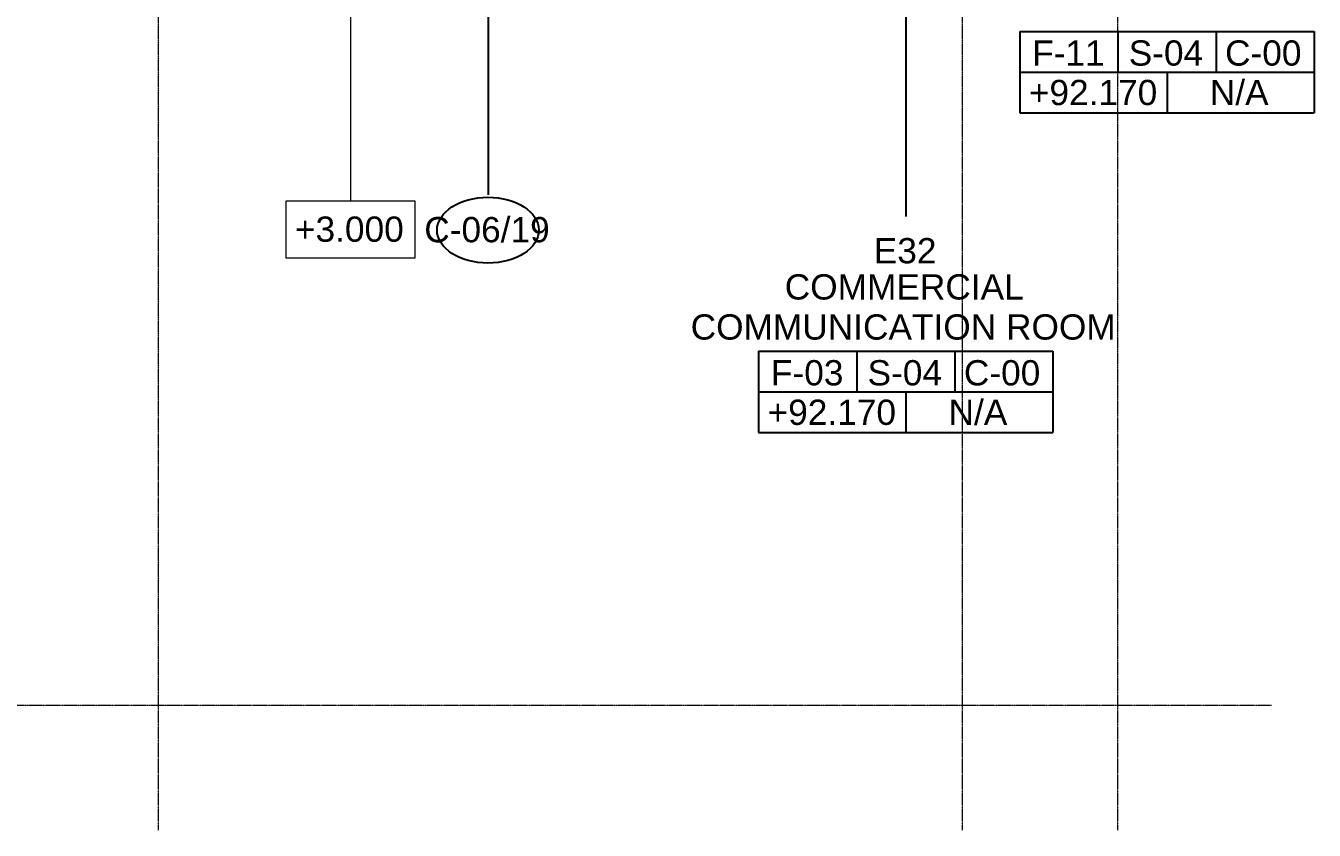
# Model space of a CAD drawing. Header units: millimetres. Extents: x -920231 to -841213, y -17301 to 22361.
# Drawn here: x -860260 to -844947, y -17276 to -7722 of the extents above; entities that cross this region are included whole.
import ezdxf

# ---------------------------------------------------------------- set-up
doc = ezdxf.new("R2010")
doc.units = ezdxf.units.MM
doc.linetypes.add('DPA_Grid _ Level 100', pattern=[10, 5.5, -1.6, 1.3, -1.6])
for name, color, linetype, lineweight in [('A-ANNO-NOTE', 3, 'Continuous', 25), ('A-ROOM-IDEN', 3, 'Continuous', 25), ('A-ROOM-LINE', 3, 'Continuous', 25), ('G-ANNO-TEXT', 3, 'Continuous', 9), ('S-GRID', 251, 'Continuous', 9)]:
    doc.layers.add(name, color=color, linetype=linetype, lineweight=lineweight)
doc.styles.add('Arial_2', font='arial.ttf', dxfattribs={"height": 300})

# ---------------------------------------------------------------- blocks, each defined once
blk = doc.blocks.new('DPA_Room Tag Box - Standard-4486259-4230-01 ENLARGED MULTI-PURPOSE LEVEL - REFLECTED CEILING PLAN - SHEET 1')
at = {"layer": 'A-ROOM-LINE'}
for p, q in [((-17.5, -2.94), (-17.5, -12.6)), ((-17.5, -2.94), (17.5, -2.94)), ((-5.83, -2.94), (-5.83, -7.77)), ((5.83, -2.94), (5.83, -7.77)), ((17.5, -2.94), (17.5, -12.6)), ((-17.5, -7.77), (17.5, -7.77)), ((0, -7.77), (0, -12.6)), ((-17.5, -12.6), (17.5, -12.6))]:
    blk.add_line(p, q, dxfattribs=at)
blk = doc.blocks.new('DPA_Room Tag Box _Longer_ - Standard-4486008-4230-01 ENLARGED MULTI-PURPOSE LEVEL - REFLECTED CEILING PLAN - SHEET 1')
at = {"layer": 'A-ROOM-LINE'}
for p, q in [((-17.5, -2.98), (-17.5, -12.65)), ((-17.5, -2.98), (17.5, -2.98)), ((-5.83, -2.98), (-5.83, -7.81)), ((5.83, -2.98), (5.83, -7.81)), ((17.5, -2.98), (17.5, -12.65)), ((-17.5, -7.81), (17.5, -7.81)), ((0, -7.81), (0, -12.65)), ((-17.5, -12.65), (17.5, -12.65))]:
    blk.add_line(p, q, dxfattribs=at)
blk = doc.blocks.new('Ceiling Tags - Ceiling Tags-9510765-4230-01 ENLARGED MULTI-PURPOSE LEVEL - REFLECTED CEILING PLAN - SHEET 1')
at = {"layer": 'A-ANNO-NOTE'}
blk.add_ellipse((0, 0), major_axis=(6.05, 0), ratio=0.646436, dxfattribs=at)
blk = doc.blocks.new('*U1411')
at = {"layer": 'S-GRID', "linetype": 'DPA_Grid _ Level 100'}
for p, q in [((11400, -20855.1), (11400, 16910.1)), ((20955, -20855.1), (20955, 16910.1)), ((22800, -20855.1), (22800, 16910.1)), ((24628.5, -19375), (-48793, -19375))]:
    blk.add_line(p, q, dxfattribs=at)

msp = doc.modelspace()

# ---------------------------------------------------------------- linework, layer by layer
at = {"layer": 'A-ANNO-NOTE'}
msp.add_line((-854763, 3325), (-854763, -9728), dxfattribs=at)
at = {"layer": 'A-ROOM-IDEN'}
msp.add_line((-849802, -2457), (-849802, -9988), dxfattribs=at)
at = {"layer": 'G-ANNO-TEXT', "color": 10}
msp.add_line((-856399, 3375), (-856399, -9800), dxfattribs=at)
at = {"layer": 'G-ANNO-TEXT', "color": 10, "flags": 128}
msp.add_lwpolyline([(-857164, -9800), (-855635, -9800), (-855635, -10482), (-857164, -10482)], close=True, dxfattribs=at)

# ---------------------------------------------------------------- block references
msp.add_blockref('*U1411', (-870082, 3579))
at = {"layer": 'A-ANNO-NOTE', "xscale": 100, "yscale": 100, "zscale": 100}
msp.add_blockref('Ceiling Tags - Ceiling Tags-9510765-4230-01 ENLARGED MULTI-PURPOSE LEVEL - REFLECTED CEILING PLAN - SHEET 1', (-854767, -10149), dxfattribs=at)
at = {"layer": 'A-ROOM-IDEN', "xscale": 99.99999999999993, "yscale": 99.99999999999993, "zscale": 99.99999999999993}
for name, p in [('DPA_Room Tag Box - Standard-4486259-4230-01 ENLARGED MULTI-PURPOSE LEVEL - REFLECTED CEILING PLAN - SHEET 1', (-846697, -7495)), ('DPA_Room Tag Box _Longer_ - Standard-4486008-4230-01 ENLARGED MULTI-PURPOSE LEVEL - REFLECTED CEILING PLAN - SHEET 1', (-849802, -11288))]:
    msp.add_blockref(name, p, dxfattribs=at)

# ---------------------------------------------------------------- texts
at = {"layer": 'A-ANNO-NOTE', "lineweight": 9, "insert": (-855524, -9993), "char_height": 300, "width": 1835.86, "attachment_point": 1, "style": 'Arial_2'}
msp.add_mtext('C-06/19', dxfattribs=at)
at = {"layer": 'A-ROOM-IDEN', "lineweight": 9, "char_height": 300, "attachment_point": 1, "style": 'Arial_2'}
for s, insert, width in [('F-11', (-848300, -7895), 1058.23), ('S-04', (-847152, -7895), 1090.29), ('C-00', (-846007, -7895), 1114.35), ('+92.170', (-848339, -8364), 1883.97), ('N/A', (-846188, -8364), 857.81), ('E32', (-850182, -10243), 921.94), ('COMMERCIAL', (-851240, -10673), 3479.32), ('COMMUNICATION ROOM', (-852358, -11149), 6189.03), ('F-03', (-851404, -11693), 1058.23), ('S-04', (-850256, -11693), 1090.29), ('C-00', (-849111, -11693), 1114.35), ('+92.170', (-851444, -12162), 1883.97), ('N/A', (-849293, -12162), 857.81)]:
    msp.add_mtext(s, dxfattribs=dict(at, insert=insert, width=width))
at = {"layer": 'G-ANNO-TEXT', "color": 7, "insert": (-857061, -9987), "char_height": 300, "width": 1595.36, "attachment_point": 1, "style": 'Arial_2'}
msp.add_mtext('+3.000', dxfattribs=at)

doc.saveas('drawing.dxf')
